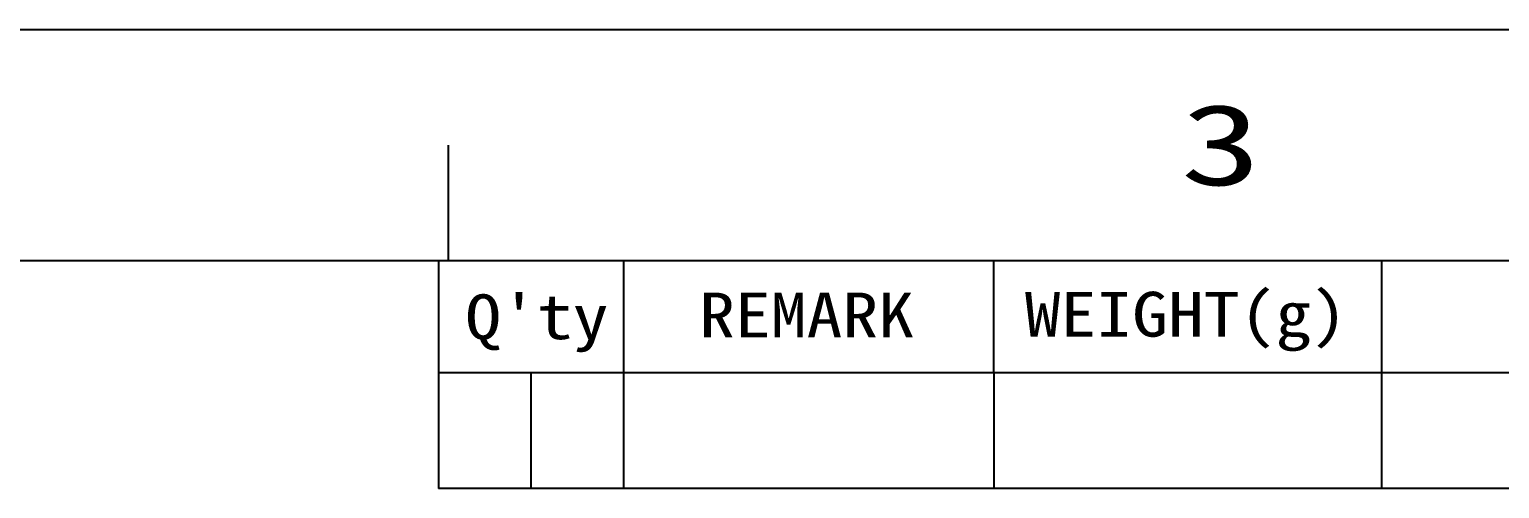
# Model space of a CAD drawing. Extents: x 0 to 951, y -2 to 427.
# Drawn here: x 191.9 to 255.4, y 277.2 to 297 of the extents above; entities that cross this region are included whole.
import ezdxf
from ezdxf.enums import TextEntityAlignment as Align

# ---------------------------------------------------------------- set-up
doc = ezdxf.new("R2010")
doc.units = 0
doc.header["$LTSCALE"] = 23.1
doc.header["$MEASUREMENT"] = 0
doc.layers.get('0').update_dxf_attribs({"linetype": 'CONTINUOUS'})
doc.styles.add('TEXTSTYLE_0', font='txt', dxfattribs={"width": 0.8})

msp = doc.modelspace()

# ---------------------------------------------------------------- linework, layer by layer
at = {"color": 7, "linetype": 'Continuous'}
for p, q in [((0, 297), (420, 297)), ((210, 287), (210, 292)), ((410, 287), (10, 287)), ((209.57, 287), (209.57, 282.169)), ((217.562, 287), (217.562, 282.169)), ((233.562, 287), (233.562, 282.169)), ((250.322, 287), (250.322, 282.169)), ((409.999, 282.17), (209.561, 282.17)), ((409.999, 282.17), (209.569, 282.17)), ((209.569, 282.17), (209.569, 277.17)), ((213.569, 282.17), (213.569, 277.17)), ((217.569, 282.17), (217.569, 277.17)), ((233.569, 282.17), (233.569, 277.17)), ((250.329, 282.17), (250.329, 277.17)), ((409.999, 277.17), (209.569, 277.17))]:
    msp.add_line(p, q, dxfattribs=at)

# ---------------------------------------------------------------- texts
at = {"color": 7, "linetype": 'Continuous', "style": 'TEXTSTYLE_0'}
for s, height, width, p, p2 in [('3', 3.5, 1.5, (241.639, 290.271), (245.139, 290.271)), ("Q'ty", 1.9346, 1.010526, (210.729, 283.622), (216.92, 283.622)), ('REMARK', 1.9346, 0.847059, (220.836, 283.699), (230.123, 283.699)), ('WEIGHT(g)', 1.9346, 0.9, (234.908, 283.732), (248.838, 283.732))]:
    msp.add_text(s, height=height, dxfattribs=dict(at, width=width)).set_placement(p, p2, align=Align.FIT)

doc.saveas('drawing.dxf')
